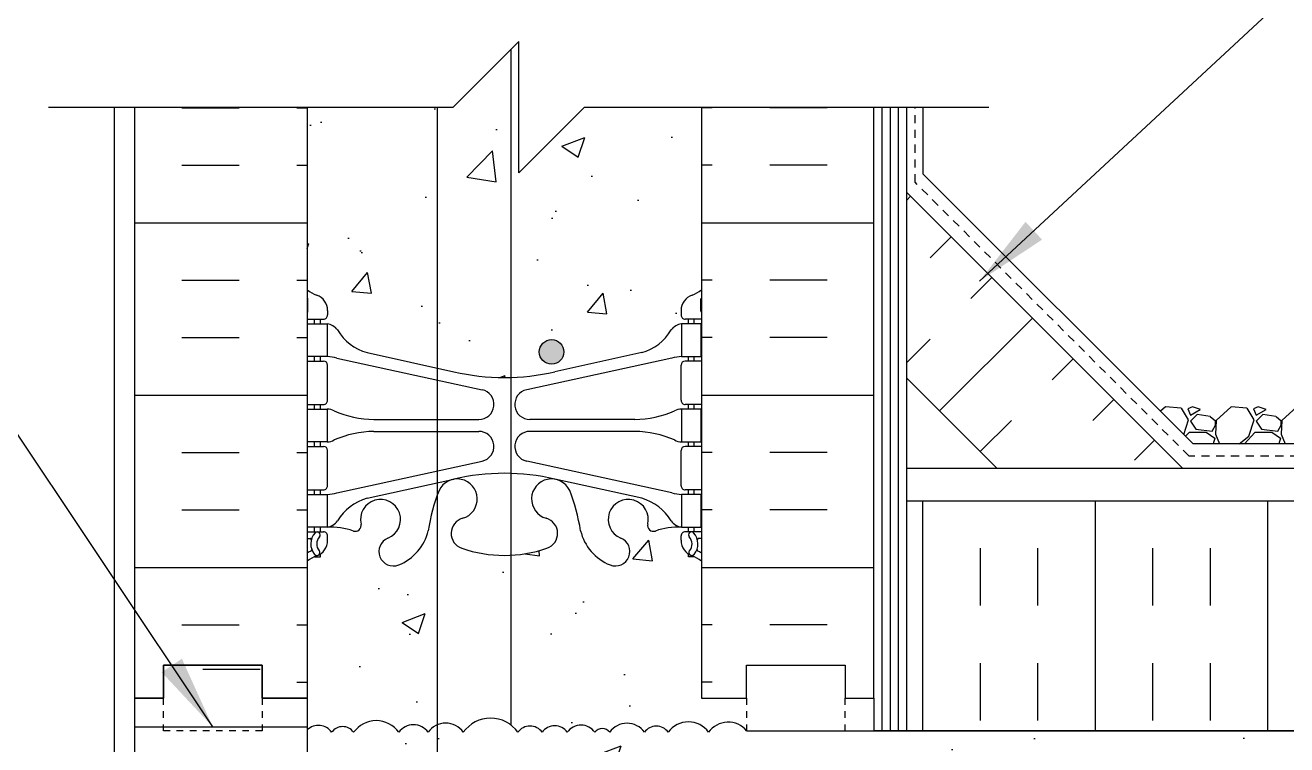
# Model space of a CAD drawing. Header units: inches. Extents: x 99.9 to 155, y 149 to 223.8.
# Drawn here: x 116.18 to 135.38, y 197.11 to 208.07 of the extents above; entities that cross this region are included whole.
import ezdxf

# ---------------------------------------------------------------- set-up
doc = ezdxf.new("R2010")
doc.units = ezdxf.units.IN
doc.header["$LTSCALE"] = 0.5
doc.header["$MEASUREMENT"] = 0
doc.linetypes.add('DASHED2', pattern=[0.375, 0.25, -0.125])
for name, color, linetype in [('HATCH', 12, 'Continuous'), ('line25', 2, 'Continuous'), ('LINE3', 3, 'Continuous'), ('LINE50', 5, 'Continuous'), ('LINE9', 9, 'Continuous'), ('TEXT', 4, 'Continuous'), ('Web_Edge', 9, 'Continuous')]:
    doc.layers.add(name, color=color, linetype=linetype)
doc.styles.add('DIM', font='romans.shx', dxfattribs={"width": 0.7})
doc.dimstyles.new('ext_12', dxfattribs={"dimscale": 12, "dimtxt": 0.075, "dimasz": 0.09375, "dimexe": 0.09375, "dimexo": 0.0625, "dimgap": 0.0625, "dimtad": 1, "dimdec": 1, "dimzin": 2, "dimdsep": 46, "dimlunit": 4, "dimtxsty": 'DIM', "dimcen": 0.09, "dimdle": 0.09375, "dimclrt": 4, "dimadec": 0, "dimazin": 0, "dimtfac": 1, "dimtdec": 1, "dimtmove": 2, "dimatfit": 3, "dimfxl": 1, "dimfrac": 2, "dimtolj": 1, "dimtzin": 0, "dimarcsym": 0})
pattern_1 = [(49.99999999999999, (0, 0), (3.586300913003767, -0.3137606749129755), [0.375, -4.125]), (355, (0, 0), (-0.693756668065, 3.760960668500059), [0.3, -3.3]), (100.45144446, (0.298858405, -0.02614672), (2.89254423363556, 3.447199954843147), [0.3187009599999999, -3.505710559999999]), (46.18420000000001, (0, 1), (5.336206653357862, -0.8275964039653827), [0.5625, -6.1875]), (96.63563549, (0.444683725, 0.931033465), (4.673309728371142, 4.870593003872752), [0.47805171, -5.258568799999999]), (351.1841639899999, (0, 1), (4.673309725273866, 4.870593001349951), [0.45, -4.950000005]), (21, (0.5, 0.75), (2.984535260592308, -2.013094453326694), [0.375, -4.125]), (326.0000000000001, (0.5, 0.75), (1.216576659607909, 3.625750225234265), [0.3, -3.3]), (71.45144474, (0.74871127, 0.58224213), (4.201111883649856, 1.612655764031769), [0.31870095, -3.50571056]), (37.50000000000001, (0, 0), (0.06079927658645334, 1.664469269156557), [0, -3.26, 0, -3.35, 0, -3.3125]), (7.499999999999999, (0, 0), (1.315347687210743, 1.972058559411801), [0, -1.91, 0, -3.185, 0, -1.2625]), (327.5, (-1.115, 0), (2.669112180862045, -0.1127743586718988), [0, -1.25, 0, -3.9, 0, -5.175]), (317.5, (-1.615, 0), (2.915930846711931, 0.5005249116615886), [0, -1.625, 0, -2.59, 0, -3.675])]

msp = doc.modelspace()

# ---------------------------------------------------------------- hatches: boundary and pattern name
at = {"layer": 'HATCH'}
h = msp.add_hatch(dxfattribs=at)
h.set_pattern_fill('AR-CONC', color=256, scale=0.5)
h.set_pattern_definition(pattern_1)
h.paths.add_polyline_path([(126.4717231716788, 217.3078818037559, 0.3367490559625291), (125.8097962481821, 217.2024651329437, 0.5205670500000011), (125.4228544133992, 217.2024651329437, 0.5205670499999991), (124.9230546457693, 217.2024651329437, 0.5205670499999999), (124.0766194798298, 217.2024651329437, 0.5205670499999999), (123.7944744245166, 217.2024651329437, 0.5205670499999999), (122.899671445531, 217.2024651329437, 0.5205670499999998), (122.1601241780908, 217.2024651329437, 0.5205670500000003), (121.4671781309848, 217.2024651329437, 0.5205670500000074), (121.24669530796, 217.2024651329437, 0.3215846627122739), (120.4717231716788, 217.2278818037559), (120.4717231716788, 216.6034937247424, 0.06439757034050582), (120.5817267917926, 216.5375341994788), (120.6717267917932, 216.5375341994856), (120.6717267917959, 216.4958081395615, -0.2490694201798123), (120.7817267918119, 216.288684987792), (120.7817267918156, 216.221184987782, -0.4142135623889474), (120.7192267918156, 216.1586849877786), (120.6717267918177, 216.1586849877786), (120.6717267918223, 216.0886849877786), (120.7767267918072, 216.0886849877786, 0.1004604156420939), (121.1704252618743, 216.145847743626, -0.6014354320959701), (121.2899287320994, 216.0409644012025, 2.182094824738499), (121.7000088859644, 216.2538738326515, -1), (121.8634374573933, 216.6623969067132, -0.2443795113559606), (122.3118453302001, 216.1416400022621, 0.05315652255484234), (122.4776847844172, 215.5275583703475, 1.553131786923125), (122.835914883742, 215.9518630619939, -0.7355925422348512), (122.8231300133071, 216.4099096391339, -0.08275514747013551), (123.4717231716788, 216.5179987229136, -0.08275514747013579), (124.1203163300505, 216.4099096391339, -0.73559254223054), (124.1075314596154, 215.9518630619947, 1.553131786917844), (124.4657615589405, 215.5275583703475, 0.05315652255484171), (124.6316010131575, 216.1416400022621, -0.2443795113559912), (125.0800088859645, 216.6623969067132, -1), (125.2434374573933, 216.2538738326516, 2.182094824737346), (125.6535176112585, 216.0409644012025, -0.6014354320961092), (125.7730210814837, 216.1458477436259, 0.1004604156419919), (126.1667195515504, 216.0886849877786), (126.2717195515354, 216.0886849877786), (126.2717195515399, 216.1586849877786), (126.2242195515421, 216.1586849877786, -0.4142135623889495), (126.1617195515421, 216.221184987782), (126.1617195515457, 216.288684987792, -0.2490694201798241), (126.2717195515618, 216.4958081395615), (126.2717195515645, 216.5375341994856), (126.361719551565, 216.5375341994788, 0.06439757034050574), (126.4717231716788, 216.6034937247424)])
h.paths.add_polyline_path([(126.3283862182095, 212.5529827273844, -0.3178372451770416), (126.1617195515462, 212.7886849877653), (126.1617195515425, 212.8561849877754, -0.4142135623888824), (126.2242195515425, 212.9186849877787), (126.271719551328, 212.9186849877787), (126.2717195513326, 212.9886849877788), (126.1667195515509, 212.9886849877788, -0.1889729320646726), (126.0108504758625, 213.0835294761681, 0.1963228336439114), (125.5617195515019, 213.4297891962964), (124.2398639826706, 213.7202847625512, 0.05779469062711347), (123.4717231716784, 213.809371252644, 0.05779469062704933), (122.703582360687, 213.7202847625512), (121.3817267918558, 213.4297891962964, 0.1963228336438579), (120.9325958674953, 213.0835294761683, -0.1889729320648318), (120.7767267918067, 212.9886849877788), (120.6717267920251, 212.9886849877788), (120.6717267920296, 212.9186849877787), (120.7192267918151, 212.9186849877787, -0.4142135623888824), (120.7817267918151, 212.8561849877754), (120.7817267918115, 212.7886849877653, -0.3178372451770264), (120.6150601251481, 212.5529827273844, 0.08241458984435795), (120.4717231716788, 212.4738762508153), (120.4717231716788, 209.3245635818072), (122.6904731716788, 209.3245635818072), (123.6904731716788, 210.3245635818072), (123.6904731716788, 208.3245635818072), (124.6904731716788, 209.3245635818072), (126.4717231716788, 209.3245635818072), (126.4717231716788, 212.4738762508153, 0.08241458984435121)])
h.paths.add_polyline_path([(126.4717231716788, 206.8245635818072), (124.6904731716788, 206.8245635818072), (123.6904731716788, 205.8245635818072), (123.6904731716788, 207.8245635818072), (122.6904731716788, 206.8245635818072), (120.4717231716788, 206.8245635818072), (120.4717231716788, 204.0431995743041, 0.08241458984434319), (120.6150601251481, 203.964093097735, -0.3178372451770587), (120.7817267918115, 203.7283908373541), (120.7817267918151, 203.660890837344, -0.4142135623888782), (120.7192267918151, 203.5983908373406), (120.6717267920296, 203.5983908373406), (120.6717267920251, 203.5283908373406), (120.7767267918068, 203.5283908373406, -0.1889729320642452), (120.932595867495, 203.4335463489516, 0.1963228336441006), (121.3817267918559, 203.087286628823), (122.703582360687, 202.7967910625682, 0.05779469062711361), (123.4717231716793, 202.7077045724754, 0.05779469062704541), (124.2398639826706, 202.7967910625682), (125.5617195515018, 203.087286628823, 0.1963228336438587), (126.0108504758623, 203.433546348951, -0.188972932064952), (126.1667195515509, 203.5283908373406), (126.2717195513326, 203.5283908373406), (126.271719551328, 203.5983908373406), (126.2242195515425, 203.5983908373406, -0.4142135623888782), (126.1617195515425, 203.660890837344), (126.1617195515462, 203.7283908373541, -0.3178372451770434), (126.3283862182095, 203.9640930977349, 0.08241458984435017), (126.4717231716788, 204.0431995743041)])
h = msp.add_hatch(dxfattribs=at)
h.set_pattern_fill('INSUL', color=256, scale=7, style=0)
h.set_pattern_definition([(0, (-2805.689858539806, -199.1849504809045), (0, 2.625), []), (0, (-2805.689858539806, -198.3099504809045), (0, 2.625), [0.875, -0.875]), (0, (-2805.689858539806, -197.4349504809045), (0, 2.625), [0.875, -0.875])])
h.paths.add_polyline_path([(120.4717231716788, 206.8245635818072), (117.8467231716788, 206.8245635818072), (117.8467231716788, 197.8245635818072), (118.2842231716788, 197.8245635818072), (118.2842231716788, 198.3245635818072), (119.7842231716788, 198.3245635818072), (119.7842231716788, 197.8245635818072), (120.4717231716788, 197.8245635818072)])
h = msp.add_hatch(dxfattribs=at)
h.set_pattern_fill('INSUL', color=256, scale=7, style=0)
h.set_pattern_definition([(180, (3052.633304883163, -199.1849504809045), (0, 2.625), []), (180, (3052.633304883163, -198.3099504809045), (0, 2.625), [0.875, -0.875]), (180, (3052.633304883163, -197.4349504809045), (0, 2.625), [0.875, -0.875])])
h.paths.add_polyline_path([(129.0967231716788, 206.8245635818072), (126.4717231716788, 206.8245635818072), (126.4717231716788, 197.8245635818072), (127.1592231716788, 197.8245635818072), (127.1592231716788, 198.3245635818072), (128.6592231716788, 198.3245635818072), (128.6592231716788, 197.8245635818072), (129.0967231716788, 197.8245635818072)])
h = msp.add_hatch(dxfattribs=at)
h.set_pattern_fill('INSUL', color=256, scale=7, angle=45, style=0)
h.set_pattern_definition([(45, (22.29358304864263, 42.42344371232439), (-1.856155300614687, 1.856155300614687), []), (45, (21.6748646151044, 43.04216214586262), (-1.856155300614687, 1.856155300614687), [0.875, -0.875]), (45, (21.05614618156618, 43.66088057940084), (-1.856155300614687, 1.856155300614687), [0.875, -0.875])])
h.paths.add_polyline_path([(130.8450374420443, 201.4495635818073), (133.6734645667904, 201.4495635818073), (129.5967231716788, 205.526304976919), (129.5967231716788, 202.6978778521727)])
h = msp.add_hatch(dxfattribs=at)
h.set_pattern_fill('AR-CONC', color=256, scale=0.5)
h.set_pattern_definition(pattern_1)
h.paths.add_polyline_path([(126.4717231716788, 199.913582100377, 0.06439757034050678), (126.361719551565, 199.9795416256406), (126.2717195515645, 199.9795416256337), (126.2717195515618, 200.0212676855579, -0.2490694201798094), (126.1617195515457, 200.2283908373273), (126.1617195515421, 200.2958908373374, -0.4142135623889459), (126.2242195515421, 200.3583908373408), (126.2717195515399, 200.3583908373408), (126.2717195515354, 200.4283908373408), (126.1667195515504, 200.4283908373408, 0.1004604156425525), (125.7730210814817, 200.3712280814927, -0.6014354320890613), (125.6535176112583, 200.4761114239169, 2.182094824738464), (125.2434374573933, 200.2632019924678, -1), (125.0800088859644, 199.8546789184062, -0.2443795113559635), (124.6316010131575, 200.3754358228572, 0.05315652255484115), (124.4657615589405, 200.9895174547719, 0.2232530870738463), (124.2654337755617, 201.1543713057077), (124.2458154436093, 201.1586826984074, 0.9554715931100939), (124.1075314596156, 200.5652127631255, -0.7355925422348568), (124.1203163300505, 200.1071661859855, -0.08275514747013595), (123.4717231716788, 199.9990771022057, -0.08275514747013579), (122.8231300133071, 200.1071661859855, -0.7355925422305455), (122.8359148837423, 200.5652127631247, 0.9554715931393916), (122.6976308997484, 201.1586826984074), (122.678012567796, 201.1543713057077, 0.2232530870735282), (122.4776847844173, 200.9895174547723, 0.05315652255487664), (122.3118453302001, 200.3754358228572, -0.2443795113559877), (121.8634374573931, 199.8546789184062, -1), (121.7000088859644, 200.2632019924678, 2.182094824737337), (121.2899287320992, 200.4761114239169, -0.6014354321108715), (121.1704252618704, 200.3712280814948, 0.1004604156410387), (120.7767267918072, 200.4283908373408), (120.6717267918223, 200.4283908373408), (120.6717267918177, 200.3583908373408), (120.7192267918156, 200.3583908373408, -0.4142135623889219), (120.7817267918156, 200.2958908373374), (120.7817267918119, 200.2283908373273, -0.2490694201798208), (120.6717267917959, 200.0212676855579), (120.6717267917932, 199.9795416256337), (120.5817267917926, 199.9795416256406, 0.06439757034050615), (120.4717231716788, 199.913582100377), (120.4717231716788, 197.8245635818072), (120.4717231716787, 197.3415851199748, -0.4582291024954543), (120.843216348139, 197.3040942731134, -0.5205670499998467), (121.1774057994201, 197.3040942731133, -0.5205670500000739), (121.8651506105893, 197.3040942731134, -0.5205670500000398), (122.3107363107729, 197.3040942731134, -0.5205670499999542), (122.8468318815304, 197.3040942731134, -0.5205670500000162), (123.677391989936, 197.3040942731134, -0.52056705000005), (124.0463930111964, 197.3040942731135, -0.5205670499998133), (124.4293181672468, 197.3040942731133, -0.520567050000284), (124.8482385768414, 197.3040942731135, -0.5205670499991482), (125.0745127248456, 197.3040942731132, -0.5205670500002808), (125.6036456997781, 197.3040942731135, -0.5205670499999445), (125.9667050522876, 197.3040942731134, -0.5205670499999984), (126.5793856542552, 197.3040942731134, -0.498344048046073), (127.1592231716788, 197.3245635818072), (127.1592231716788, 197.8245635818072), (126.4717231716788, 197.8245635818072)])
h.paths.add_polyline_path([(124.471723171679, 194.0745635818058), (122.971723171679, 194.0745635818058, 0.4616643579094271), (122.5422341670801, 194.0336788212049, 0.5205670499996984), (122.0330068040945, 194.0336788212046, 0.5205670499998469), (121.6326709310396, 194.0336788212045, 0.5205670500002914), (121.2579565228588, 194.0336788212047, 0.5205670500002305), (120.9729170655946, 194.0336788212048, 0.3003620269771338), (120.8366757659202, 194.0875200731928), (120.8366757659202, 192.9795635818009), (120.4717231716788, 192.979563581801), (120.4717231716788, 192.2295635818009), (120.8366757659202, 192.2295635818009), (120.8366757659202, 191.0295635818009), (120.4717231716788, 191.0295635818009), (120.4717231716788, 190.3995635818009), (120.5489009562126, 190.3995635818009, -0.5492611164908625), (120.6445453871443, 190.3995635818009), (120.8366757659202, 190.3995635818009), (120.8366757659202, 190.2435423078727, -0.3278133314327104), (120.8717231716779, 190.1958304652607), (120.871723171678, 190.1658304652607), (120.971723171678, 190.1658304652608), (120.9717231716745, 188.6505159869368, 0.2589583704863561), (121.2308637126481, 188.1837175560317, -0.3113104134329552), (121.287423209193, 188.0535736677553, 2.127292751063225), (121.7000088859636, 188.278064295655, -1), (121.8634374573925, 188.6865873697166, -0.3253062266842993), (122.3300121986547, 187.9444214399118, 0.1048804382404675), (122.5024080322494, 187.1326100125818, 1.422913243113908), (122.8359148837412, 187.5996948043415, -0.735592542234876), (122.8231300133063, 188.0577413814815, -0.08275514747013558), (123.471723171678, 188.1658304652612, -0.08275514747013579), (124.1203163300497, 188.0577413814815, -0.7355925422305459), (124.1075314596145, 187.5996948043423, 1.422913243115401), (124.4410383111076, 187.1326100125838, 0.1048804382400839), (124.6134341447012, 187.9444214399111, -0.3253062266844564), (125.0800088859636, 188.6865873697161, -1), (125.2434374573924, 188.2780642956546, 2.127292751064801), (125.6560231341628, 188.0535736677551, -0.311310413433427), (125.7125826307079, 188.1837175560317, 0.2589583704863677), (125.9717231716814, 188.6505159869368), (125.971723171678, 190.1658304652608), (126.0717231716778, 190.1658304652607), (126.0717231716781, 190.1958304652609, -0.3278131113103777), (126.1067705395025, 190.2435422959847), (126.1067705395025, 190.399563581801), (126.2989009562117, 190.399563581801, -0.5492611164907485), (126.3945453871434, 190.3995635818009), (126.4717231716788, 190.3995635818009), (126.4717231716788, 190.5745635818058), (126.471723171679, 194.0745635818058), (124.971723171679, 194.0745635818058), (124.971723171679, 190.2823034694216), (125.2503371104202, 190.2823034694216), (125.2503371104202, 190.0556818054071), (124.9906572144911, 190.0556818054071), (124.721723171679, 190.0556818054071), (124.1931092329378, 190.0556818054071), (124.1931092329378, 190.2823034694216), (124.471723171679, 190.2823034694216)])
h.paths.add_polyline_path([(154.0039962801583, 197.3245635818058), (127.1592231716799, 197.3245635818058, 0.4983440480476182), (126.5793856542552, 197.3040942731134, 0.5205670499999705), (125.9667050522876, 197.3040942731134, 0.5205670499998818), (125.6036456997781, 197.3040942731133, 0.5205670500001927), (125.0745127248457, 197.3040942731135, 0.5205670499993541), (124.8482385768414, 197.3040942731133, 0.5205670500003798), (124.4293181672468, 197.3040942731135, 0.5205670500000795), (124.0463930111962, 197.3040942731135, 0.520567049999582), (123.6773919899361, 197.3040942731133, 0.5205670500000726), (122.8468318815304, 197.3040942731134, 0.5205670499999678), (122.3107363107729, 197.3040942731134, 0.5205670500000424), (121.8651506105893, 197.3040942731134, 0.5205670500000351), (121.1774057994201, 197.3040942731134, 0.5205670499998937), (120.843216348139, 197.3040942731134, 0.4582291024954672), (120.4717231716787, 197.3415851199748), (120.4717231716783, 196.129563581801), (120.8366757659202, 196.129563581801), (120.8366757659202, 194.9295635818009), (120.4717231716788, 194.929563581801), (120.4717231716788, 194.179563581801), (120.8366757659202, 194.179563581801), (120.8366757659202, 194.0875200731928, -0.3003620269773753), (120.9729170655946, 194.0336788212045, -0.5205670500006533), (121.2579565228589, 194.0336788212048, -0.5205670500000386), (121.6326709310396, 194.0336788212048, -0.5205670500001821), (122.0330068040946, 194.0336788212049, -0.5205670499994447), (122.5422341670801, 194.0336788212045, -0.4616643579094737), (122.971723171679, 194.0745635818058), (122.971723171679, 196.0745635818058), (123.221723171679, 196.0745635818058), (154.0039962801583, 196.0745635818058)])
h.paths.add_polyline_path([(154.0039962801583, 195.8245635818058), (123.471723171679, 195.8245635818058), (123.471723171679, 195.5745635818058), (127.5734367340521, 195.5745635818058), (128.5734367340521, 194.5745635818058), (154.0039962801583, 194.5745635818058)], flags=17)
h.paths.add_polyline_path([(154.0039962801583, 196.0745635818058), (123.221723171679, 196.0745635818058, -0.4142135623730951), (123.471723171679, 195.8245635818058), (154.0039962801583, 195.8245635818058)], flags=17)
h.paths.add_polyline_path([(126.4717231716788, 181.519563581801), (126.1067705395025, 181.519563581801), (126.1067705395025, 181.8945635818071), (125.8517231716922, 181.8945635818074), (125.8517231716922, 182.0069135818072), (125.9717231716915, 182.206913581807), (125.9717231716893, 183.3477833641647, 0.2910966595426471), (125.6836616076331, 183.800643275582), (124.4254461144589, 184.3894881191639, 0.09336927207731838), (123.6185977733422, 184.5968195880239, 0.01633246440578862), (123.4717231716781, 184.6016185177827, 0.1098692816785021), (122.5180002288978, 184.3894881191647), (121.2597847357227, 183.800643275582, 0.291096659542565), (120.9717231716666, 183.3477833641647), (120.9717231716645, 182.206913581807), (121.0917231716638, 182.0069135818072), (121.0917231716638, 181.8945635818074), (120.8366757659202, 181.8945635818072), (120.8366757659202, 181.519563581801), (120.4717231716788, 181.519563581801), (120.4717231716788, 179.8245635818072), (120.4717231716788, 177.7355450632374, 0.06439757034050847), (120.5817267917926, 177.6695855379738), (120.6717267917932, 177.6695855379807), (120.6717267917959, 177.6278594780565, -0.2490694201798172), (120.7817267918119, 177.4207363262871), (120.7817267918156, 177.353236326277, -0.4142135623889448), (120.7192267918156, 177.2907363262736), (120.6717267918177, 177.2907363262736), (120.6717267918223, 177.2207363262736), (120.7767267918072, 177.2207363262736, 0.1004604156413851), (121.1704252618717, 177.27789908212, -0.6014354321066665), (121.2899287320994, 177.1730157396975, 2.182094824738486), (121.7000088859644, 177.3859251711466, -1), (121.8634374573933, 177.7944482452082, -0.244379511355623), (122.3118453302, 177.2736913407581, 0.05315652255491382), (122.4776847844171, 176.6596097088427, 0.2232530870739586), (122.6780125677959, 176.4947558579067), (122.6976308997484, 176.490444465207, 0.9554715931100279), (122.835914883742, 177.0839144004889, -0.7355925422348775), (122.8231300133071, 177.5419609776289, -0.08275514747013603), (123.4717231716788, 177.6500500614087, -0.08275514747013576), (124.1203163300505, 177.5419609776289, -0.7355925422305454), (124.1075314596154, 177.0839144004898, 0.9554715931394796), (124.2458154436095, 176.490444465207), (124.2654337755617, 176.4947558579067, 0.2232530870720752), (124.4657615589397, 176.6596097088405, 0.05315652255502022), (124.6316010131575, 177.2736913407572, -0.2443795113559802), (125.0800088859645, 177.7944482452082, -1), (125.2434374573933, 177.3859251711467, 2.182094824737363), (125.6535176112585, 177.1730157396975, -0.6014354319358186), (125.7730210814452, 177.2778990821348, 0.1004604156523417), (126.1667195515504, 177.2207363262736), (126.2717195515354, 177.2207363262736), (126.2717195515399, 177.2907363262736), (126.2242195515421, 177.2907363262736, -0.4142135623889656), (126.1617195515421, 177.353236326277), (126.1617195515457, 177.4207363262871, -0.2490694201798173), (126.2717195515618, 177.6278594780565), (126.2717195515645, 177.6695855379807), (126.361719551565, 177.6695855379738, 0.06439757034050828), (126.4717231716788, 177.7355450632374), (126.4717231716788, 179.8245635818072)])
h.paths.add_polyline_path([(123.3567222983634, 185.2316397768996, 0.4135815913485855), (122.9817231716782, 185.6058304652612), (121.596723171671, 185.6058304652608, 0.4142135623726926), (120.9717231716712, 184.9808304652615), (120.9717231716716, 184.4541027456393, 0.5490706967576116), (121.505677000229, 184.1144578128228), (122.5180002003353, 184.5882250704719, -0.05309424434829538), (122.9685413534963, 184.7433689386218, 0.3501185223640792)])
h.paths.add_polyline_path([(122.9685413534962, 186.6482919919002, -0.05309424434837258), (122.5180002003346, 186.8034358600505), (121.5056770002289, 187.2772031176989, 0.5490706967555916), (120.9717231716716, 186.9375581848845), (120.9717231716712, 186.4108304652608, 0.4142135623730951), (121.5967231716712, 185.7858304652608), (122.9817231716782, 185.7858304652608, 0.08565169356292962), (123.1074073179113, 185.8075197020712, 0.3167107477871254), (123.3567222983635, 186.1600211536785, 0.3501185223326608)])
h.paths.add_polyline_path([(125.9717231716848, 186.4108304652626), (125.9717231716843, 186.9375581848853, 0.5490706967552532), (125.4377693431271, 187.2772031176993), (124.4254461430207, 186.8034358600501, -0.05309424434828371), (123.9749049898596, 186.6482919919007, 0.3501185220379583), (123.5867240449913, 186.160021154204, 0.4135815918022998), (123.9617231716778, 185.7858304652613), (125.3467231716848, 185.7858304652612, 0.4142135623737336)])
h.paths.add_polyline_path([(125.9717231716848, 184.980830465262, 0.4142135623727701), (125.3467231716848, 185.6058304652613), (123.9617231716778, 185.6058304652612, 0.4135815916380359), (123.5867240449918, 185.2316397765288, 0.3501185221559076), (123.9749049898596, 184.7433689386218, -0.05309424434846433), (124.425446143022, 184.5882250704713), (125.437769343127, 184.1144578128232, 0.5490706967567552), (125.9717231716843, 184.4541027456387)])
h.paths.add_polyline_path([(126.4717231716788, 173.6059275893103, 0.08241458984434456), (126.3283862182095, 173.6850340658794, -0.3178372451770607), (126.1617195515462, 173.9207363262603), (126.1617195515425, 173.9882363262704, -0.4142135623888782), (126.2242195515425, 174.0507363262738), (126.271719551328, 174.0507363262738), (126.2717195513326, 174.1207363262738), (126.1667195515509, 174.1207363262738, -0.1889729320647021), (126.0108504758625, 174.2155808146632, 0.1963228336439133), (125.5617195515018, 174.5618405347915), (124.2398639826705, 174.8523361010463, 0.05779469062709975), (123.4717231716784, 174.941422591139, 0.05779469062704928), (122.703582360687, 174.8523361010462), (121.3817267918558, 174.5618405347914, 0.1963228336441951), (120.9325958674947, 174.2155808146625, -0.1889729320638381), (120.7767267918068, 174.1207363262738), (120.6717267920251, 174.1207363262738), (120.6717267920296, 174.0507363262738), (120.7192267918151, 174.0507363262738, -0.4142135623888325), (120.7817267918151, 173.9882363262704), (120.7817267918115, 173.9207363262603, -0.3178372451770459), (120.6150601251481, 173.6850340658795, 0.08241458984434928), (120.4717231716788, 173.6059275893103), (120.4717231716788, 170.8270731668233), (122.4717231716788, 170.8270731668233), (123.4717231716788, 171.8270731668233), (123.4717231716788, 170.8270731668233), (123.4717231716788, 169.8270731668233), (124.4717231716788, 170.8270731668233), (126.4717231716788, 170.8270731668233)])
h = msp.add_hatch(dxfattribs=at)
h.set_pattern_fill('INSUL', color=256, scale=7, angle=90, style=0)
h.set_pattern_definition([(90, (150.8406617353425, 199.2324076598385), (-2.625, 1.607348923880901e-16), []), (90, (149.9656617353425, 199.2324076598385), (-2.625, 1.607348923880901e-16), [0.875, -0.875]), (90, (149.0906617353425, 199.2324076598385), (-2.625, 1.607348923880901e-16), [0.875, -0.875])])
h.paths.add_polyline_path([(154.0039962801583, 200.8245635818072), (147.7456210894265, 200.8245635818072), (147.7456210894265, 197.3245635818058), (154.0039962801583, 197.3245635818058)])
h.paths.add_polyline_path([(129.5967231716788, 200.8245635818072), (129.5967231716788, 197.3245635818072), (147.736635776087, 197.3245635818072), (147.736635776087, 200.8245635818072)])
h = msp.add_hatch(dxfattribs=at)
h.set_pattern_fill('INSUL', color=256, scale=7, style=0)
h.set_pattern_definition([(0, (127.6306809056987, 186.8881439684376), (0, 2.625), []), (0, (127.6306809056987, 187.7631439684376), (0, 2.625), [0.875, -0.875]), (0, (127.6306809056987, 188.6381439684376), (0, 2.625), [0.875, -0.875])])
h.paths.add_polyline_path([(129.096723171679, 190.5745635818058), (126.4717231716788, 190.5745635818058), (126.4717231716788, 180.5745635818058), (129.0967231716789, 180.5745635818058)])
h.paths.add_polyline_path([(117.8467231716788, 179.8245635818072), (118.2842231716788, 179.8245635818072), (118.2842231716788, 180.3245635818072), (119.7842231716788, 180.3245635818072), (119.7842231716788, 179.8245635818072), (120.4717231716788, 179.8245635818072), (120.4717231716788, 197.8245635818072), (119.7842231716788, 197.8245635818072), (119.7842231716788, 198.3245635818072), (118.2842231716788, 198.3245635818072), (118.2842231716788, 197.8245635818072), (117.8467231716788, 197.8245635818072)])
at = {"layer": 'LINE3'}
h = msp.add_hatch(color=256, dxfattribs=at)
h.paths.add_polyline_path([(124.3745428125677, 203.1322180928741, 0.8313954898624936), (124.0058461409448, 203.1322180928741)])
h.paths.add_polyline_path([(124.3776944767562, 203.0979844678313, 0.04593457776007547), (124.3745428125676, 203.1322180928741), (124.0058461409448, 203.1322180928741, 0.04593457776007547), (124.0026944767562, 203.0979844678313, 1)])

# ---------------------------------------------------------------- linework, layer by layer
at = {"layer": 'HATCH'}
for p, q in [((129.2217231716771, 197.3245635818072), (129.2217231716771, 206.8245635818072)), ((129.3467231716789, 197.3245635818072), (129.3467231716789, 206.8245635818072)), ((129.4717231716789, 197.3245635818072), (129.4717231716789, 206.8245635818072)), ((129.8467231716789, 205.8066350628089), (129.8467231716789, 206.8245635818072)), ((133.9537946526804, 201.6995635818073), (129.8467231716789, 205.8066350628089)), ((133.5338156482537, 202.2633704620468), (133.4586328474489, 202.1947253870387)), ((133.7738065748743, 202.242524029399), (133.5338064522719, 202.2625238637694)), ((133.8852632980313, 202.0638647508744), (133.775263310513, 202.2438644876685)), ((133.8732891252842, 202.2334310287802), (133.9132889987428, 202.1334312971191)), ((133.9434527614009, 202.2630502040917), (133.8734525191718, 202.2330500865607)), ((133.9132267265788, 202.1336100229197), (134.0632270383012, 202.22361036472)), ((134.063831373768, 202.2235553848029), (133.9438314406296, 202.2635552488997)), ((134.5338136252897, 202.2633698023558), (134.3038136566419, 202.0533701091988)), ((134.7738067759465, 202.2425242587666), (134.5338066533442, 202.2625240931369)), ((134.8852718256434, 202.0638670575831), (134.775271838125, 202.2438667943772)), ((134.873287304145, 202.2334308632125), (134.9132871776035, 202.1334311315514)), ((134.94345314142, 202.2630519453374), (134.873452899191, 202.2330518278063)), ((134.9132282881002, 202.1336102670837), (135.0632285998228, 202.2236106088839)), ((135.0638321136873, 202.2235562369243), (134.9438321805488, 202.2635561010212)), ((135.5338116023312, 202.2633691426696), (135.3038116336833, 202.0533694495127)), ((133.812504451156, 201.8408537833317), (133.8836597850536, 202.0632138223959)), ((133.9133038954263, 202.0436750319327), (133.9933039351397, 201.9236751197251)), ((134.0135389086236, 202.143414425855), (133.9135391605214, 202.0434146777528)), ((134.214544733095, 202.1138949355648), (134.0145452299066, 202.1438949837877)), ((134.2952395094805, 202.0417455271879), (134.2152398235109, 202.1117451903711)), ((134.2436890387692, 201.8934891046759), (134.2936888859528, 201.9834888447733)), ((134.3032393867959, 202.0537778190901), (134.2932394252079, 201.8437777776324)), ((134.2935830486426, 201.9834437123244), (134.2935830486426, 202.0434437123244)), ((134.803659671259, 201.8132105999528), (134.883659766124, 202.063210469884)), ((134.9133029869755, 202.043676430761), (134.9933030266889, 201.9236765185533)), ((135.0135385109658, 202.1434137187482), (134.9135387628636, 202.043413970646)), ((135.2145454542206, 202.113894780366), (135.0145459510321, 202.1438948285889)), ((135.2952453595692, 202.0417400398732), (135.2152456735996, 202.1117397030564)), ((135.243694270019, 201.8934909245334), (135.2936941172026, 201.9834906646309)), ((135.3032363882103, 202.0537810075634), (135.2932364266223, 201.8437809661057)), ((135.2935830486426, 201.9834437123244), (135.2935830486426, 202.0434437123244)), ((133.8398045575393, 201.8135536769484), (133.8936191973469, 201.8733477474053)), ((133.8935830486426, 201.8734437123244), (134.1535830486426, 201.8734437123244)), ((133.9938295803415, 201.9230523931783), (134.2438299970903, 201.8930522254884)), ((134.1533220706976, 201.8752897713132), (134.2833220938941, 201.7852895992861)), ((134.2923007221855, 201.8451815372827), (134.3536136826472, 201.6995635818073)), ((134.6551202343908, 201.6995635818073), (134.8035827977645, 201.8142844860394)), ((134.737207742422, 201.6995635818073), (134.8936169639646, 201.8733516819687)), ((134.8935830486426, 201.8734437123244), (135.1535830486426, 201.8734437123244)), ((134.9938297144058, 201.9230516908521), (135.2438301311546, 201.8930515231623)), ((135.1533209132605, 201.8752946523772), (135.283320936457, 201.7852944803501)), ((135.2922942645212, 201.8451915533675), (135.3536114422912, 201.6995635818073)), ((137.9020179573837, 201.6995635818073), (133.9537946526804, 201.6995635818073)), ((134.2837852575175, 201.7833751407562), (134.2598390913323, 201.6995635818073)), ((135.2837881572977, 201.7833741076895), (135.2598422862745, 201.6995635818073))]:
    msp.add_line(p, q, dxfattribs=at)
msp.add_lwpolyline([(127.1592231716788, 197.3245635818072, 0.4983440480460923), (126.5793856542552, 197.3040942731134, 0.52056705), (125.9667050522876, 197.3040942731134, 0.52056705), (125.603645699778, 197.3040942731134, 0.52056705), (125.0745127248457, 197.3040942731134, 0.52056705), (124.8482385768413, 197.3040942731134, 0.52056705), (124.4293181672469, 197.3040942731134, 0.52056705), (124.0463930111963, 197.3040942731134, 0.52056705), (123.677391989936, 197.3040942731134, 0.52056705), (122.8468318815304, 197.3040942731134, 0.52056705), (122.3107363107729, 197.3040942731134, 0.52056705), (121.8651506105893, 197.3040942731134, 0.52056705), (121.1774057994201, 197.3040942731134, 0.52056705), (120.843216348139, 197.3040942731134, 0.4582291024954402), (120.4717231716787, 197.3415851199748)], format="xyb", dxfattribs=at)
at = {"layer": 'line25'}
for p, q in [((120.4717231716788, 206.8245635818072), (120.4717231716788, 197.8245635818072)), ((126.4717231716788, 206.8245635818072), (126.4717231716788, 197.8245635818072)), ((129.5967231716788, 197.3245635818072), (129.5967231716788, 206.8245635818072)), ((133.7984645667904, 201.3245635818072), (129.5967231716788, 205.526304976919)), ((130.9700374420443, 201.3245635818072), (129.5967231716788, 202.6978778521727)), ((120.4717231716788, 197.8245635818072), (120.4717231716783, 196.129563581801)), ((129.0967231716788, 197.8245635818072), (129.0967231716788, 197.3245635818072)), ((127.1592231716788, 197.3245635818058), (154.0039962801583, 197.3245635818058)), ((147.736635776087, 197.3245635818072), (129.0967231716788, 197.3245635818072))]:
    msp.add_line(p, q, dxfattribs=at)
msp.add_lwpolyline([(154.0039962801583, 200.8245635818072), (129.5967231716788, 200.8245635818072)], dxfattribs=at)
at = {"layer": 'LINE3'}
for p, q in [((123.5716073980689, 207.7056978081973), (123.5716073980689, 197.4148396120458)), ((122.4485808306169, 206.8245635818072), (122.4485808306169, 178.761169227365))]:
    msp.add_line(p, q, dxfattribs=at)
msp.add_circle((124.1901944767562, 203.0979844678313), 0.1875, dxfattribs=at)
at = {"layer": 'LINE50'}
for p, q in [((117.8467231716788, 197.8245635818072), (117.8467231716788, 206.8245635818072)), ((117.8467231716788, 179.8245635818072), (117.8467231716788, 197.8245635818072))]:
    msp.add_line(p, q, dxfattribs=at)
at = {"layer": 'LINE50', "color": 9, "linetype": 'DASHED2'}
for p, q in [((129.7217231716788, 205.6816350628089), (129.7217231716788, 206.8245635818072)), ((133.891589906954, 201.5117683275336), (129.7217231716788, 205.6816350628089)), ((154.0039962801583, 201.5117683275336), (133.891589906954, 201.5117683275336))]:
    msp.add_line(p, q, dxfattribs=at)
at = {"layer": 'LINE50'}
for points in [[(126.4717231716788, 197.8245635818072), (127.1592231716788, 197.8245635818072), (127.1592231716788, 198.3245635818072), (128.6592231716788, 198.3245635818072), (128.6592231716788, 197.8245635818072), (129.0967231716788, 197.8245635818072), (129.0967231716788, 206.8245635818072)], [(120.4717231716788, 197.8245635818072), (119.7842231716788, 197.8245635818072), (119.7842231716788, 198.3245635818072), (118.2842231716788, 198.3245635818072), (118.2842231716788, 197.8245635818072), (117.8467231716788, 197.8245635818072)], [(117.8467231716788, 197.8245635818072), (118.2842231716788, 197.8245635818072), (118.2842231716788, 198.3245635818072), (119.7842231716788, 198.3245635818072), (119.7842231716788, 197.8245635818072), (120.4717231716788, 197.8245635818072)]]:
    msp.add_lwpolyline(points, dxfattribs=at)
at = {"layer": 'LINE9'}
for p, q in [((122.6904731716788, 206.8245635818072), (123.6904731716788, 207.8245635818072)), ((123.6904731716788, 205.8245635818072), (123.6904731716788, 207.8245635818072)), ((116.5342231716788, 206.8245635818072), (122.6904731716788, 206.8245635818072)), ((117.5342231716787, 206.8245635818072), (117.5342231716788, 170.8270731668233)), ((124.6904731716788, 206.8245635818072), (123.6904731716788, 205.8245635818072)), ((124.6904731716788, 206.8245635818072), (130.8467231716789, 206.8245635818072))]:
    msp.add_line(p, q, dxfattribs=at)
msp.add_lwpolyline([(154.0039962801583, 201.3245635818072), (129.5967231716788, 201.3245635818072)], dxfattribs=at)
at = {"layer": 'LINE9', "linetype": 'DASHED2', "ltscale": 0.15}
for points in [[(119.7842231716788, 197.8245635818072), (119.7842231716788, 197.8245635818072), (119.7842231716788, 197.3245635818072), (118.2842231716788, 197.3245635818072), (118.2842231716788, 197.8245635818072), (118.2842231716788, 197.8245635818072)], [(119.7842231716788, 197.8245635818072), (119.7842231716788, 197.8245635818072), (119.7842231716788, 197.3245635818072), (118.2842231716788, 197.3245635818072), (118.2842231716788, 197.8245635818072), (118.2842231716788, 197.8245635818072)], [(127.1592231716788, 197.8245635818072), (127.1592231716788, 197.8245635818072), (127.1592231716788, 197.3245635818072), (128.6592231716788, 197.3245635818072), (128.6592231716788, 197.8245635818072), (128.6592231716788, 197.8245635818072)]]:
    msp.add_lwpolyline(points, dxfattribs=at)
at = {"layer": 'Web_Edge'}
for p, q in [((120.4817267920773, 203.7183908373393), (120.4817267920923, 203.9044608957158)), ((126.4617195512803, 203.7183908373393), (126.4617195512653, 203.9044608957158)), ((120.7817267918115, 203.7283908373597), (120.7817267918151, 203.6608908373435)), ((126.1617195515462, 203.7283908373597), (126.1617195515425, 203.6608908373435)), ((120.4717231716788, 203.5983908373406), (120.7192267918151, 203.5983908373406)), ((120.5817267917921, 203.5283908373406), (120.5817267917921, 203.5983908373406)), ((120.6717267920251, 203.5283908373406), (120.6717267920296, 203.5983908373406)), ((126.4717231716788, 203.5983908373406), (126.2242195515425, 203.5983908373406)), ((126.2717195513326, 203.5283908373406), (126.271719551328, 203.5983908373406)), ((126.3617195515656, 203.5283908373406), (126.3617195515656, 203.5983908373406)), ((120.4717231716788, 202.9583908373408), (120.719226791816, 202.9583908373407)), ((120.5817267917921, 202.9583908373408), (120.5817267917921, 203.0283908373406)), ((120.6717267919873, 202.9583908373407), (120.6717267919919, 203.0283908373406)), ((120.9207266679766, 203.0045881638161), (123.1319619146345, 202.5230302087974)), ((121.3817267918569, 203.0872866288227), (122.7035823606877, 202.796791062568)), ((126.022719675381, 203.0045881638161), (123.8114844287231, 202.5230302087974)), ((125.5617195515008, 203.0872866288227), (124.2398639826699, 202.796791062568)), ((126.4717231716788, 202.9583908373408), (126.2242195515416, 202.9583908373407)), ((126.2717195513703, 202.9583908373407), (126.2717195513658, 203.0283908373406)), ((126.3617195515656, 202.9583908373408), (126.3617195515656, 203.0283908373406)), ((120.781726791816, 202.3608908373407), (120.781726791816, 202.8958908373407)), ((126.1617195515416, 202.3608908373407), (126.1617195515416, 202.8958908373407)), ((120.4717231716788, 202.2983908373408), (120.7192267918156, 202.2983908373407)), ((120.5817267917921, 202.2283908373406), (120.5817267917921, 202.2983908373407)), ((120.67172679194, 202.2283908373406), (120.6717267919446, 202.2983908373406)), ((126.4717231716788, 202.2983908373408), (126.2242195515421, 202.2983908373407)), ((126.2717195514176, 202.2283908373406), (126.2717195514131, 202.2983908373406)), ((126.3617195515656, 202.2283908373406), (126.3617195515656, 202.2983908373407)), ((121.4864527518928, 202.0683908373406), (123.0825943869311, 202.0683908373406)), ((125.4569935914649, 202.0683908373406), (123.8608519564266, 202.0683908373406)), ((121.4864527518928, 201.8883908373407), (123.0825943869311, 201.8883908373406)), ((125.4569935914649, 201.8883908373407), (123.8608519564266, 201.8883908373406)), ((120.4717231716788, 201.6583908373408), (120.7192267918156, 201.6583908373407)), ((120.5817267917921, 201.6583908373406), (120.5817267917921, 201.7283908373406)), ((120.6717267919032, 201.6583908373407), (120.6717267919078, 201.7283908373406)), ((120.7817267918156, 201.0608908373407), (120.7817267918156, 201.5958908373407)), ((126.1617195515421, 201.0608908373407), (126.1617195515421, 201.5958908373407)), ((126.4717231716788, 201.6583908373408), (126.2242195515421, 201.6583908373407)), ((126.2717195514545, 201.6583908373407), (126.2717195514499, 201.7283908373406)), ((126.3617195515656, 201.6583908373406), (126.3617195515656, 201.7283908373406)), ((120.9207266679766, 200.9521935108652), (123.1319619146345, 201.4337514658839)), ((126.022719675381, 200.9521935108652), (123.8114844287231, 201.4337514658839)), ((121.3817267918569, 200.8694950458585), (122.7035823606877, 201.1599906121133)), ((125.5617195515008, 200.8694950458585), (124.2398639826699, 201.1599906121133)), ((120.4717231716788, 200.9983908373408), (120.7192267918156, 200.9983908373407)), ((120.5817267917926, 200.9283908373408), (120.5817267917926, 200.9983908373407)), ((120.6717267918559, 200.9283908373408), (120.6717267918605, 200.9983908373407)), ((126.4717231716788, 200.9983908373408), (126.2242195515421, 200.9983908373407)), ((126.2717195515017, 200.9283908373408), (126.2717195514972, 200.9983908373407)), ((126.3617195515651, 200.9283908373408), (126.3617195515651, 200.9983908373407)), ((120.4717231716788, 200.3583908373407), (120.7192267918156, 200.3583908373408)), ((120.4717231716788, 200.2583908373408), (120.5136023282014, 200.2583908373407)), ((120.5817267917926, 200.3583908373409), (120.5817267917926, 200.4283908373408)), ((120.6717267918177, 200.3583908373409), (120.6717267918223, 200.4283908373408)), ((120.7817267918119, 200.2283908373218), (120.7817267918156, 200.295890837338)), ((126.1617195515457, 200.2283908373218), (126.1617195515421, 200.295890837338)), ((126.4717231716788, 200.3583908373407), (126.2242195515421, 200.3583908373408)), ((126.2717195515399, 200.3583908373409), (126.2717195515354, 200.4283908373408)), ((126.3617195515651, 200.3583908373409), (126.3617195515651, 200.4283908373408)), ((126.4717231716788, 200.2583908373408), (126.4298440151563, 200.2583908373407)), ((120.5817267917926, 199.9795416256406), (120.6717267917932, 199.9795416256337)), ((120.6717267917932, 199.9795416256337), (120.6717267917959, 200.0212676855579)), ((126.2717195515645, 199.9795416256337), (126.2717195515618, 200.0212676855579)), ((126.3617195515651, 199.9795416256406), (126.2717195515645, 199.9795416256337))]:
    msp.add_line(p, q, dxfattribs=at)
for points in [[(120.4767267919772, 203.5283908373406), (120.7767267919774, 203.5283908373406), (120.7767267919774, 203.0283908373406), (120.4767267919772, 203.0283908373406)], [(126.4667195513805, 203.5283908373406), (126.1667195513803, 203.5283908373406), (126.1667195513803, 203.0283908373406), (126.4667195513805, 203.0283908373406)], [(120.4767267918926, 202.2283908373406), (120.7767267918928, 202.2283908373406), (120.7767267918928, 201.7283908373406), (120.4767267918926, 201.7283908373406)], [(126.4667195514651, 202.2283908373406), (126.1667195514649, 202.2283908373406), (126.1667195514649, 201.7283908373406), (126.4667195514651, 201.7283908373406)], [(120.4767267918076, 200.9283908373408), (120.7767267918077, 200.9283908373408), (120.7767267918077, 200.4283908373408), (120.4767267918076, 200.4283908373408)], [(126.4667195515501, 200.9283908373408), (126.1667195515499, 200.9283908373408), (126.1667195515499, 200.4283908373408), (126.4667195515501, 200.4283908373408)]]:
    msp.add_lwpolyline(points, close=True, dxfattribs=at)
for centre, radius, start, end in [((120.7817267918215, 204.4354976185236), 0.5, 231.6833368004261, 250.5287793646986), ((120.7817267918215, 204.4354976185236), 0.6, 238.8906737236497, 238.9270490927659), ((120.4617267920919, 203.9044608957174), 0.02, 359.9999999952775, 58.92704909233822), ((120.5317267918115, 203.7283908373406), 0.25, 4.360973023723161e-09, 70.52877936469865), ((126.4117195515462, 203.7283908373406), 0.25, 109.4712206353013, 179.999999995639), ((126.1617195515362, 204.4354976185236), 0.5, 289.4712206353014, 308.3166631995739), ((126.4817195512658, 203.9044608957174), 0.02, 121.0729509076618, 180.0000000047225), ((126.1617195515362, 204.4354976185236), 0.6, 301.0729509072341, 301.1093262763503), ((120.4617267920773, 203.7183908373408), 0.02, 299.988024540658, 359.9999999955674), ((126.4817195512803, 203.7183908373408), 0.02, 180.0000000044326, 240.011975459342), ((120.7192267918151, 203.6608908373406), 0.0625, 270, 2.605510395054913e-09), ((120.7336684475365, 203.2821267941091), 0.25, 37.27766183479518, 80.08230222117979), ((126.2097778958212, 203.2821267941091), 0.25, 99.91769777882021, 142.722338165204), ((126.2242195515425, 203.6608908373406), 0.0625, 179.9999999973945, 270), ((121.5810982006603, 203.8103018716438), 0.75, 210.1549804662904, 254.583809114282), ((125.3623481426973, 203.8103018716438), 0.75, 285.416190885718, 329.8450195337095), ((120.719226791816, 202.8958908373407), 0.0625, 0, 89.99999999997395), ((120.6860780308527, 202.0325079114213), 1, 76.42908795296448, 84.79906907891692), ((126.2573683125049, 202.0325079114213), 1, 95.2009309210831, 103.5709120470355), ((126.2242195515416, 202.8958908373407), 0.0625, 90.00000000002606, 180), ((123.4717231716793, 206.0638627711334), 3.356158198657953, 256.7691508398023, 270), ((123.4717231716784, 206.0638627711334), 3.356158198657953, 270, 283.2308491601977), ((123.0825943869311, 202.2983908373407), 0.23, 270, 77.60550865698417), ((123.8608519564266, 202.2983908373407), 0.23, 102.3944913430158, 270), ((120.719226791816, 202.3608908373407), 0.0625, 269.9999999999739, 0), ((120.7726040368059, 202.0097071779512), 0.218722518258797, 60.49374658855846, 88.91995365505842), ((120.7726040368059, 202.0097071779512), 0.218722518258797, 60.49374658855846, 88.91995365505842), ((121.5166025127103, 203.6681067470954), 1.6, 246.5673388929692, 268.9202773152411), ((121.5166025127103, 203.6681067470954), 1.6, 246.5673388929692, 268.9202773152411), ((125.4268438306474, 203.6681067470954), 1.6, 271.0797226847589, 293.4326611070308), ((125.4268438306474, 203.6681067470954), 1.6, 271.0797226847589, 293.4326611070308), ((126.1708423065518, 202.0097071779512), 0.218722518258797, 91.08004634494156, 119.5062534114415), ((126.1708423065518, 202.0097071779512), 0.218722518258797, 91.08004634494156, 119.5062534114415), ((126.2242195515416, 202.3608908373407), 0.0625, 180, 270.000000000026), ((121.5166025127103, 200.2886749275858), 1.6, 91.07972268475895, 113.4326611070308), ((123.0825943869311, 201.6583908373405), 0.23, 282.3944913430159, 90), ((123.8608519564266, 201.6583908373405), 0.23, 90, 257.6055086569841), ((125.4268438306474, 200.2886749275858), 1.6, 66.56733889296916, 88.92027731524108), ((120.7192267918156, 201.5958908373407), 0.0625, 0, 89.99999999997395), ((120.7726040368059, 201.9470744967301), 0.218722518258797, 271.0800463449415, 299.5062534114415), ((126.1708423065518, 201.9470744967301), 0.218722518258797, 240.4937465885585, 268.9199536550585), ((126.2242195515421, 201.5958908373407), 0.0625, 90.00000000002606, 180), ((123.4717231716793, 197.8929189035479), 3.356158198657953, 90, 103.2308491601977), ((123.4717231716784, 197.8929189035479), 3.356158198657953, 76.7691508398023, 90), ((120.7192267918156, 201.0608908373407), 0.0625, 269.9999999999739, 0), ((122.7532518666014, 200.85879720685), 0.3050000000005331, 285.7253459502905, 154.6218268215164), ((124.1901944767562, 200.85879720685), 0.3050000000005331, 25.37817317848362, 254.2746540497095), ((126.2242195515421, 201.0608908373407), 0.0625, 180, 270.000000000026), ((120.6860780308527, 201.9242737632599), 1, 275.2009309210831, 283.5709120470356), ((121.5810982006603, 200.1464798030375), 0.75, 105.4161908857197, 149.8450195337095), ((121.5867231716786, 200.546382759715), 0.305, 291.8037479893858, 193.3204943319102), ((125.2746866721297, 199.9047223404151), 3, 158.8016100229435, 170.9727325927772), ((121.6687596712279, 199.9047223404151), 3, 9.027267407222753, 21.19838997705644), ((125.3567231716791, 200.546382759715), 0.305, 346.6795056680897, 248.1962520106142), ((125.3623481426973, 200.1464798030375), 0.75, 30.15498046629044, 74.58380911428031), ((126.2573683125049, 201.9242737632599), 1, 256.4290879529645, 264.7990690789169), ((120.7336684475365, 200.6746548805721), 0.25, 279.9176977788202, 322.7223381652049), ((121.2023500450102, 200.4553756199109), 0.09, 251.134861197376, 13.32049433189215), ((122.9009611923118, 200.3341954959321), 0.2400000000001666, 105.7253459503446, 251.0770360935627), ((124.0424851510459, 200.3341954959321), 0.2400000000001666, 288.9229639064373, 74.27465404965537), ((125.7410962983474, 200.4553756199109), 0.09, 166.6795056681079, 288.865138802624), ((126.2097778958212, 200.6746548805721), 0.25, 217.2776618347952, 260.0823022211798), ((120.5136023282014, 200.2383908373407), 0.02, 345.8459342042035, 90), ((120.775434200267, 200.1738314310077), 0.25, 137.5391321572027, 219.8854880037448), ((120.624197790796, 200.3122241636577), 0.04500000000006049, 317.5391321572811, 137.5391321569858), ((120.775434200267, 200.1738314310077), 0.16, 137.5391321572393, 219.9999228010367), ((120.7192267918156, 200.2958908373408), 0.0625, 359.9999999973945, 90), ((120.8327597359555, 199.4299619169012), 1, 70.09329683866076, 93.21213356207564), ((121.7817231716788, 200.058940455437), 0.22, 111.8037479894419, 291.8037479894419), ((121.5867231716786, 200.546382759715), 0.745, 291.8037479893858, 346.734778516126), ((125.3567231716791, 200.546382759715), 0.745, 193.265221483874, 248.1962520106142), ((125.1617231716789, 200.058940455437), 0.22, 248.1962520105581, 68.19625201055813), ((126.1106866074022, 199.4299619169012), 1, 86.78786643792435, 109.9067031613392), ((126.2242195515421, 200.2958908373408), 0.0625, 90, 180.0000000026055), ((126.3192485525617, 200.3122241636577), 0.04500000000006049, 42.46086784301414, 222.4608678427189), ((126.1680121430907, 200.1738314310077), 0.16, 320.0000771989633, 42.46086784276071), ((126.1680121430907, 200.1738314310077), 0.25, 320.1145119962551, 42.46086784279732), ((126.4298440151563, 200.2383908373407), 0.02, 90, 194.1540657957966), ((120.7817267918219, 199.5212840561578), 0.6, 114.9252292854763, 121.1093262763855), ((120.5204369833557, 200.0835363447184), 0.02, 294.9252292852446, 19.20839779029684), ((120.6176678292125, 200.0429347376687), 0.04500919725234097, 218.5519993231382, 40.81210076661785), ((120.5317267918119, 200.2283908373408), 0.25, 289.4712206353014, 359.999999995639), ((123.4717231716788, 201.9990771022057), 2, 251.0770360936453, 270), ((123.4717231716788, 201.9990771022057), 2, 270, 288.9229639063547), ((126.4117195515457, 200.2283908373408), 0.25, 180.000000004361, 250.5287793646986), ((126.3257785141452, 200.0429347376687), 0.04500919725234097, 139.1878992333822, 321.4480006768618), ((126.423009360002, 200.0835363447184), 0.02, 160.7916022097031, 245.0747707147554), ((126.1617195515357, 199.5212840561578), 0.6, 58.89067372361453, 65.07477071452368), ((120.7817267918219, 199.5212840561578), 0.5, 109.4712206353013, 128.3166631996384), ((126.1617195515357, 199.5212840561578), 0.5, 51.68333680036159, 70.52877936469865)]:
    msp.add_arc(centre, radius, start, end, dxfattribs=at)

# ---------------------------------------------------------------- leaders
at = {"layer": 'TEXT'}
for points in [[(130.7051021021647, 204.1782354551408), (138.7547459855836, 211.6571917430839), (144.2909141216311, 211.6571917430839)], [(119.0342231716788, 197.3863208965562), (114.3095384788675, 204.4696739329066), (111.1520446033856, 204.4696739329066)]]:
    msp.add_leader(points, dimstyle='ext_12', override={"dimgap": 0.0625, "dimtad": 0}, dxfattribs=at)

doc.saveas('drawing.dxf')
